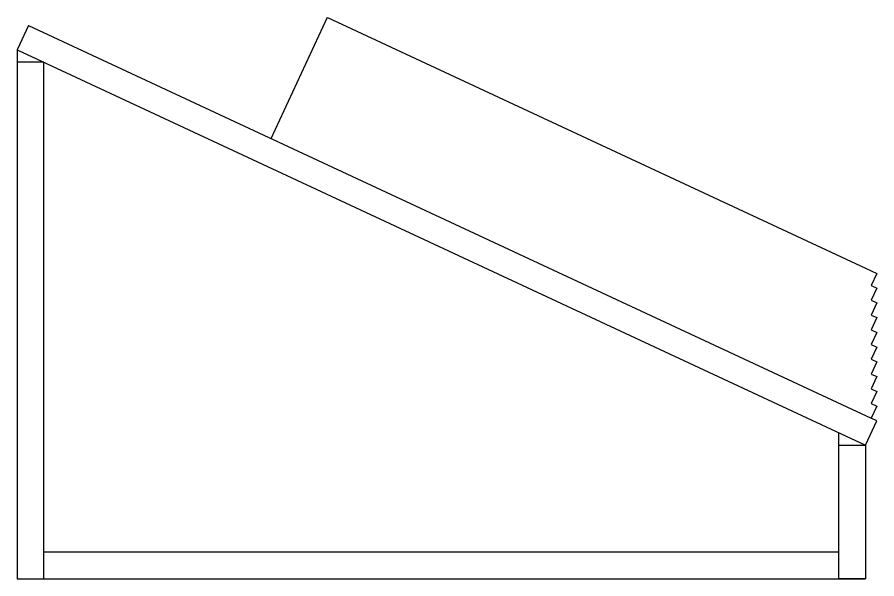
# Model space of a CAD drawing. Header units: millimetres. Extents: x -118 to 856, y -1693 to 612.
# Drawn here: x 32.1 to 225, y 271.7 to 397.8 of the extents above; entities that cross this region are included whole.
import ezdxf

# ---------------------------------------------------------------- set-up
doc = ezdxf.new("R2010")
doc.units = ezdxf.units.MM

# ---------------------------------------------------------------- blocks, each defined once
blk = doc.blocks.new('Side View')
for p, q in [((56.97, 98.85), (69.65, 126.04)), ((69.63, 126), (168.31, 79.99)), ((2.54, 124.19), (0, 118.75)), ((0, 118.75), (0, 0)), ((0, 118.75), (190.32, 30)), ((6, 115.95), (0, 115.95)), ((6, 0), (6, 115.95)), ((168.31, 79.99), (190.32, 69.72)), ((190.32, 69.72), (192.86, 68.54)), ((192.86, 68.54), (191.59, 65.82)), ((191.59, 65.82), (192.86, 65.23)), ((192.86, 65.23), (191.59, 62.51)), ((191.59, 62.51), (192.86, 61.92)), ((192.86, 61.92), (191.59, 59.2)), ((191.59, 59.2), (192.86, 58.61)), ((192.86, 58.61), (191.59, 55.89)), ((191.59, 55.89), (192.86, 55.3)), ((192.86, 55.3), (191.59, 52.58)), ((191.59, 52.58), (192.86, 51.99)), ((192.86, 51.99), (191.59, 49.27)), ((191.59, 49.27), (192.86, 48.68)), ((192.86, 48.68), (191.59, 45.96)), ((191.59, 45.96), (192.86, 45.37)), ((192.86, 45.37), (191.59, 42.65)), ((191.59, 42.65), (192.86, 42.06)), ((192.86, 42.06), (191.59, 39.34)), ((191.59, 39.34), (192.86, 38.75)), ((192.86, 38.75), (191.59, 36.03)), ((190.32, 30), (192.87, 35.44)), ((192.87, 35.44), (191.59, 36.03)), ((184.32, 30), (184.32, 32.8)), ((184.32, 6), (6, 6)), ((184.32, 0), (184.32, 6)), ((0, 0), (6, 0)), ((6, 0), (184.32, 0)), ((184.32, 0), (190.32, 0))]:
    blk.add_line(p, q)
blk.add_lwpolyline([(2.54, 124.19), (191.59, 36.03)])
blk.add_lwpolyline([(190.32, 30), (190.32, 0), (184.32, 0), (184.32, 30)], close=True)

msp = doc.modelspace()

# ---------------------------------------------------------------- block references
msp.add_blockref('Side View', (32.13, 271.71))

doc.saveas('drawing.dxf')
